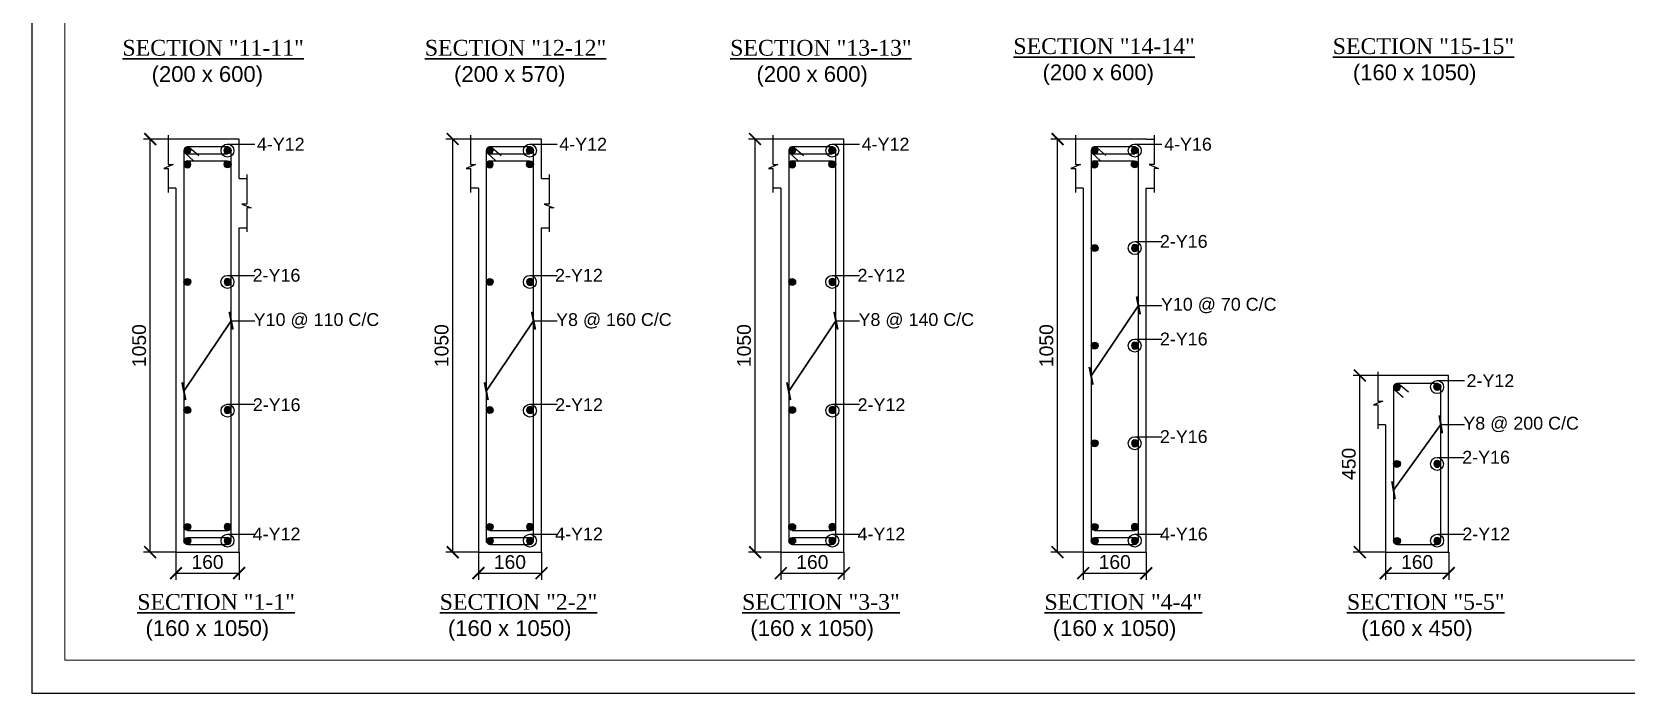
# Model space of a CAD drawing. Header units: inches. Extents: x -4972 to 102986, y -366693 to -295027.
# Drawn here: x -4972 to 35494, y -366693 to -349918 of the extents above; entities that cross this region are included whole.
import ezdxf
from ezdxf.enums import TextEntityAlignment as Align

# ---------------------------------------------------------------- set-up
doc = ezdxf.new("R2010")
doc.units = ezdxf.units.IN
doc.header["$MEASUREMENT"] = 0
for name, color, linetype in [('1', 8, 'Continuous'), ('2', 5, 'Continuous'), ('5', 2, 'Continuous'), ('ARROW', 5, 'Continuous'), ('DIM', 251, 'Continuous'), ('REINFORCEMENT', 3, 'Continuous')]:
    doc.layers.add(name, color=color, linetype=linetype)
doc.layers.add('JKEC COLHAT', color=2, linetype='Continuous', lineweight=20)
doc.layers.add('text', color=4, linetype='Continuous', lineweight=30)
doc.styles.add('T300', font='sanss___.ttf', dxfattribs={"height": 350})
doc.styles.add('T400', font='romantic.ttf')
doc.dimstyles.new('SCALE-10', dxfattribs={"dimtxt": 350, "dimasz": 300, "dimexe": 170, "dimexo": 0, "dimgap": 100, "dimtad": 1, "dimdec": 0, "dimlfac": 0.1, "dimrnd": 5, "dimzin": 12, "dimdsep": 46, "dimtxsty": 'T300', "dimblk": 'ARCHTICK', "dimcen": 0, "dimclrd": 5, "dimclre": 252, "dimclrt": 1, "dimadec": 1, "dimazin": 3, "dimtfac": 1, "dimtdec": 0, "dimtix": 1, "dimtmove": 2, "dimatfit": 3, "dimldrblk": 'ARCHTICK', "dimfxl": 5000, "dimtvp": 1, "dimtolj": 1, "dimtzin": 9, "dimarcsym": 2})

# ---------------------------------------------------------------- blocks, each defined once
blk = doc.blocks.new('_ARCHTICK')
at = {"color": 0, "linetype": 'ByBlock', "const_width": 0.15}
blk.add_lwpolyline([(-0.5, -0.5), (0.5, 0.5)], dxfattribs=at)
blk = doc.blocks.new('*D19')
at = {"layer": 'Defpoints', "color": 0}
for p in [(-1967, -352636), (-1314, -352636), (-1314, -363119)]:
    blk.add_point(p, dxfattribs=at)
at = {"layer": 'DIM', "color": 252, "lineweight": -2}
for p, q in [((-1314, -352636), (-2137, -352636)), ((-1314, -363119), (-2137, -363119))]:
    blk.add_line(p, q, dxfattribs=at)
at = {"layer": 'DIM', "color": 5, "lineweight": -2}
blk.add_line((-1967, -363119), (-1967, -352636), dxfattribs=at)
at = {"layer": 'DIM', "color": 5, "lineweight": -2, "xscale": 300, "yscale": 300, "zscale": 300}
for p, rotation in [((-1967, -352636), 90), ((-1967, -363119), 270)]:
    blk.add_blockref('_ARCHTICK', p, dxfattribs=dict(at, rotation=rotation))
at = {"layer": 'DIM', "color": 1, "insert": (-2248, -357878), "char_height": 350, "attachment_point": 5, "rotation": 90, "style": 'T300'}
blk.add_mtext('\\A1;1050', dxfattribs=at)
blk = doc.blocks.new('*D20')
at = {"layer": 'Defpoints', "color": 0}
for p in [(-1314, -363119), (286, -363119), (286, -363650)]:
    blk.add_point(p, dxfattribs=at)
at = {"layer": 'DIM', "color": 252, "lineweight": -2}
for p, q in [((-1314, -363119), (-1314, -363820)), ((286, -363119), (286, -363820))]:
    blk.add_line(p, q, dxfattribs=at)
at = {"layer": 'DIM', "color": 5, "lineweight": -2}
blk.add_line((-1314, -363650), (286, -363650), dxfattribs=at)
at = {"layer": 'DIM', "color": 5, "lineweight": -2, "xscale": 300, "yscale": 300, "zscale": 300, "rotation": 180}
blk.add_blockref('_ARCHTICK', (-1314, -363650), dxfattribs=at)
at = {"layer": 'DIM', "color": 5, "lineweight": -2, "xscale": 300, "yscale": 300, "zscale": 300}
blk.add_blockref('_ARCHTICK', (286, -363650), dxfattribs=at)
at = {"layer": 'DIM', "color": 1, "insert": (-514, -363370), "char_height": 350, "attachment_point": 5, "style": 'T300'}
blk.add_mtext('\\A1;160', dxfattribs=at)
blk = doc.blocks.new('ROD')
at = {"layer": '5'}
h = blk.add_hatch(color=256, dxfattribs=at)
edge = h.paths.add_edge_path()
edge.add_arc((0, 0), 135, 0, 360)
at = {"layer": '5', "color": 6}
blk.add_circle((0, 0), 135, dxfattribs=at)
blk = doc.blocks.new('*D21')
at = {"layer": 'Defpoints', "color": 0}
for p in [(5709, -352636), (6362, -352636), (6362, -363119)]:
    blk.add_point(p, dxfattribs=at)
at = {"layer": 'DIM', "color": 252, "lineweight": -2}
for p, q in [((6362, -352636), (5539, -352636)), ((6362, -363119), (5539, -363119))]:
    blk.add_line(p, q, dxfattribs=at)
at = {"layer": 'DIM', "color": 5, "lineweight": -2}
blk.add_line((5709, -363119), (5709, -352636), dxfattribs=at)
at = {"layer": 'DIM', "color": 5, "lineweight": -2, "xscale": 300, "yscale": 300, "zscale": 300}
for p, rotation in [((5709, -352636), 90), ((5709, -363119), 270)]:
    blk.add_blockref('_ARCHTICK', p, dxfattribs=dict(at, rotation=rotation))
at = {"layer": 'DIM', "color": 1, "insert": (5428, -357878), "char_height": 350, "attachment_point": 5, "rotation": 90, "style": 'T300'}
blk.add_mtext('\\A1;1050', dxfattribs=at)
blk = doc.blocks.new('*D22')
at = {"layer": 'Defpoints', "color": 0}
for p in [(6362, -363119), (7962, -363119), (7962, -363650)]:
    blk.add_point(p, dxfattribs=at)
at = {"layer": 'DIM', "color": 252, "lineweight": -2}
for p, q in [((6362, -363119), (6362, -363820)), ((7962, -363119), (7962, -363820))]:
    blk.add_line(p, q, dxfattribs=at)
at = {"layer": 'DIM', "color": 5, "lineweight": -2}
blk.add_line((6362, -363650), (7962, -363650), dxfattribs=at)
at = {"layer": 'DIM', "color": 5, "lineweight": -2, "xscale": 300, "yscale": 300, "zscale": 300, "rotation": 180}
blk.add_blockref('_ARCHTICK', (6362, -363650), dxfattribs=at)
at = {"layer": 'DIM', "color": 5, "lineweight": -2, "xscale": 300, "yscale": 300, "zscale": 300}
blk.add_blockref('_ARCHTICK', (7962, -363650), dxfattribs=at)
at = {"layer": 'DIM', "color": 1, "insert": (7162, -363370), "char_height": 350, "attachment_point": 5, "style": 'T300'}
blk.add_mtext('\\A1;160', dxfattribs=at)
blk = doc.blocks.new('*D26')
at = {"layer": 'Defpoints', "color": 0}
for p in [(13385, -352636), (14038, -352636), (14038, -363119)]:
    blk.add_point(p, dxfattribs=at)
at = {"layer": 'DIM', "color": 252, "lineweight": -2}
for p, q in [((14038, -352636), (13215, -352636)), ((14038, -363119), (13215, -363119))]:
    blk.add_line(p, q, dxfattribs=at)
at = {"layer": 'DIM', "color": 5, "lineweight": -2}
blk.add_line((13385, -363119), (13385, -352636), dxfattribs=at)
at = {"layer": 'DIM', "color": 5, "lineweight": -2, "xscale": 300, "yscale": 300, "zscale": 300}
for p, rotation in [((13385, -352636), 90), ((13385, -363119), 270)]:
    blk.add_blockref('_ARCHTICK', p, dxfattribs=dict(at, rotation=rotation))
at = {"layer": 'DIM', "color": 1, "insert": (13104, -357878), "char_height": 350, "attachment_point": 5, "rotation": 90, "style": 'T300'}
blk.add_mtext('\\A1;1050', dxfattribs=at)
blk = doc.blocks.new('*D27')
at = {"layer": 'Defpoints', "color": 0}
for p in [(14038, -363119), (15638, -363119), (15638, -363650)]:
    blk.add_point(p, dxfattribs=at)
at = {"layer": 'DIM', "color": 252, "lineweight": -2}
for p, q in [((14038, -363119), (14038, -363820)), ((15638, -363119), (15638, -363820))]:
    blk.add_line(p, q, dxfattribs=at)
at = {"layer": 'DIM', "color": 5, "lineweight": -2}
blk.add_line((14038, -363650), (15638, -363650), dxfattribs=at)
at = {"layer": 'DIM', "color": 5, "lineweight": -2, "xscale": 300, "yscale": 300, "zscale": 300, "rotation": 180}
blk.add_blockref('_ARCHTICK', (14038, -363650), dxfattribs=at)
at = {"layer": 'DIM', "color": 5, "lineweight": -2, "xscale": 300, "yscale": 300, "zscale": 300}
blk.add_blockref('_ARCHTICK', (15638, -363650), dxfattribs=at)
at = {"layer": 'DIM', "color": 1, "insert": (14838, -363370), "char_height": 350, "attachment_point": 5, "style": 'T300'}
blk.add_mtext('\\A1;160', dxfattribs=at)
blk = doc.blocks.new('*D31')
at = {"layer": 'Defpoints', "color": 0}
for p in [(21061, -352636), (21714, -352636), (21714, -363119)]:
    blk.add_point(p, dxfattribs=at)
at = {"layer": 'DIM', "color": 252, "lineweight": -2}
for p, q in [((21714, -352636), (20891, -352636)), ((21714, -363119), (20891, -363119))]:
    blk.add_line(p, q, dxfattribs=at)
at = {"layer": 'DIM', "color": 5, "lineweight": -2}
blk.add_line((21061, -363119), (21061, -352636), dxfattribs=at)
at = {"layer": 'DIM', "color": 5, "lineweight": -2, "xscale": 300, "yscale": 300, "zscale": 300}
for p, rotation in [((21061, -352636), 90), ((21061, -363119), 270)]:
    blk.add_blockref('_ARCHTICK', p, dxfattribs=dict(at, rotation=rotation))
at = {"layer": 'DIM', "color": 1, "insert": (20780, -357878), "char_height": 350, "attachment_point": 5, "rotation": 90, "style": 'T300'}
blk.add_mtext('\\A1;1050', dxfattribs=at)
blk = doc.blocks.new('*D32')
at = {"layer": 'Defpoints', "color": 0}
for p in [(21714, -363119), (23314, -363119), (23314, -363650)]:
    blk.add_point(p, dxfattribs=at)
at = {"layer": 'DIM', "color": 252, "lineweight": -2}
for p, q in [((21714, -363119), (21714, -363820)), ((23314, -363119), (23314, -363820))]:
    blk.add_line(p, q, dxfattribs=at)
at = {"layer": 'DIM', "color": 5, "lineweight": -2}
blk.add_line((21714, -363650), (23314, -363650), dxfattribs=at)
at = {"layer": 'DIM', "color": 5, "lineweight": -2, "xscale": 300, "yscale": 300, "zscale": 300, "rotation": 180}
blk.add_blockref('_ARCHTICK', (21714, -363650), dxfattribs=at)
at = {"layer": 'DIM', "color": 5, "lineweight": -2, "xscale": 300, "yscale": 300, "zscale": 300}
blk.add_blockref('_ARCHTICK', (23314, -363650), dxfattribs=at)
at = {"layer": 'DIM', "color": 1, "insert": (22514, -363370), "char_height": 350, "attachment_point": 5, "style": 'T300'}
blk.add_mtext('\\A1;160', dxfattribs=at)
blk = doc.blocks.new('*D36')
at = {"layer": 'Defpoints', "color": 0}
for p in [(28737, -358636), (29390, -358636), (29390, -363119)]:
    blk.add_point(p, dxfattribs=at)
at = {"layer": 'DIM', "color": 252, "lineweight": -2}
for p, q in [((29390, -358636), (28567, -358636)), ((29390, -363119), (28567, -363119))]:
    blk.add_line(p, q, dxfattribs=at)
at = {"layer": 'DIM', "color": 5, "lineweight": -2}
blk.add_line((28737, -363119), (28737, -358636), dxfattribs=at)
at = {"layer": 'DIM', "color": 5, "lineweight": -2, "xscale": 300, "yscale": 300, "zscale": 300}
for p, rotation in [((28737, -358636), 90), ((28737, -363119), 270)]:
    blk.add_blockref('_ARCHTICK', p, dxfattribs=dict(at, rotation=rotation))
at = {"layer": 'DIM', "color": 1, "insert": (28456, -360878), "char_height": 350, "attachment_point": 5, "rotation": 90, "style": 'T300'}
blk.add_mtext('\\A1;450', dxfattribs=at)
blk = doc.blocks.new('*D37')
at = {"layer": 'Defpoints', "color": 0}
for p in [(29390, -363119), (30990, -363119), (30990, -363650)]:
    blk.add_point(p, dxfattribs=at)
at = {"layer": 'DIM', "color": 252, "lineweight": -2}
for p, q in [((29390, -363119), (29390, -363820)), ((30990, -363119), (30990, -363820))]:
    blk.add_line(p, q, dxfattribs=at)
at = {"layer": 'DIM', "color": 5, "lineweight": -2}
blk.add_line((29390, -363650), (30990, -363650), dxfattribs=at)
at = {"layer": 'DIM', "color": 5, "lineweight": -2, "xscale": 300, "yscale": 300, "zscale": 300, "rotation": 180}
blk.add_blockref('_ARCHTICK', (29390, -363650), dxfattribs=at)
at = {"layer": 'DIM', "color": 5, "lineweight": -2, "xscale": 300, "yscale": 300, "zscale": 300}
blk.add_blockref('_ARCHTICK', (30990, -363650), dxfattribs=at)
at = {"layer": 'DIM', "color": 1, "insert": (30190, -363370), "char_height": 350, "attachment_point": 5, "style": 'T300'}
blk.add_mtext('\\A1;160', dxfattribs=at)

msp = doc.modelspace()

# ---------------------------------------------------------------- linework, layer by layer
at = {"layer": '1'}
for points in [[(-1514.4, -352538.8), (-1514.4, -353284.8), (-1386.7, -353284.8), (-1625.2, -353379.6), (-1514.4, -353379.6), (-1514.4, -353989.7)], [(6161.6, -352538.8), (6161.6, -353284.8), (6289.3, -353284.8), (6050.8, -353379.6), (6161.6, -353379.6), (6161.6, -353989.7)], [(13837.6, -352538.8), (13837.6, -353284.8), (13965.3, -353284.8), (13726.8, -353379.6), (13837.6, -353379.6), (13837.6, -353989.7)], [(21513.6, -352538.8), (21513.6, -353284.8), (21641.3, -353284.8), (21402.8, -353379.6), (21513.6, -353379.6), (21513.6, -353989.7)], [(23513.6, -352538.8), (23513.6, -353284.8), (23385.9, -353284.8), (23624.4, -353379.6), (23513.6, -353379.6), (23513.6, -353989.7)], [(485.6, -353538.8), (485.6, -354284.8), (357.9, -354284.8), (596.4, -354379.6), (485.6, -354379.6), (485.6, -354989.7)], [(8161.6, -353538.8), (8161.6, -354284.8), (8033.9, -354284.8), (8272.4, -354379.6), (8161.6, -354379.6), (8161.6, -354989.7)], [(29189.6, -358538.8), (29189.6, -359284.8), (29317.3, -359284.8), (29078.8, -359379.6), (29189.6, -359379.6), (29189.6, -359989.7)]]:
    msp.add_lwpolyline(points, dxfattribs=at)
at = {"layer": '2'}
for p, q in [((-1314.4, -352636.1), (-1514.4, -352636.1)), ((-17.9, -352765.2), (683.6, -352765.2)), ((6361.6, -352636.1), (6161.6, -352636.1)), ((7658.1, -352765.2), (8359.6, -352765.2)), ((14037.6, -352636.1), (13837.6, -352636.1)), ((15334.1, -352765.2), (16035.6, -352765.2)), ((21713.6, -352636.1), (21513.6, -352636.1)), ((23010.1, -352765.2), (23711.6, -352765.2)), ((23313.6, -352636.1), (23513.6, -352636.1)), ((285.6, -353636.1), (485.6, -353636.1)), ((7961.6, -353636.1), (8161.6, -353636.1)), ((-1314.4, -353886.1), (-1514.4, -353886.1)), ((6361.6, -353886.1), (6161.6, -353886.1)), ((14037.6, -353886.1), (13837.6, -353886.1)), ((21713.6, -353886.1), (21513.6, -353886.1)), ((23313.6, -353886.1), (23513.6, -353886.1)), ((285.6, -354886.1), (485.6, -354886.1)), ((7961.6, -354886.1), (8161.6, -354886.1)), ((23019.7, -355236.8), (23710, -355236.8)), ((-8.3, -356096.5), (682, -356096.5)), ((7667.7, -356096.5), (8358, -356096.5)), ((15343.7, -356096.5), (16034, -356096.5)), ((23113.6, -356857.6), (23711.6, -356857.6)), ((85.6, -357245.6), (683.6, -357245.6)), ((7761.6, -357245.6), (8359.6, -357245.6)), ((15437.6, -357245.6), (16035.6, -357245.6)), ((23019.7, -357713.2), (23710, -357713.2)), ((29389.6, -358636.1), (29189.6, -358636.1)), ((30686.1, -358765.2), (31387.6, -358765.2)), ((-5.1, -359362.5), (685.2, -359362.5)), ((7670.9, -359362.5), (8361.2, -359362.5)), ((15346.9, -359362.5), (16037.2, -359362.5)), ((29389.6, -359886.1), (29189.6, -359886.1)), ((30789.6, -359874.5), (31387.6, -359874.5)), ((23019.7, -360189.5), (23710, -360189.5)), ((30693.7, -360713.2), (31384, -360713.2)), ((-6.7, -362661.1), (683.6, -362661.1)), ((7669.3, -362661.1), (8359.6, -362661.1)), ((15345.3, -362661.1), (16035.6, -362661.1)), ((23021.3, -362661.1), (23711.6, -362661.1)), ((30697.3, -362661.1), (31387.6, -362661.1))]:
    msp.add_line(p, q, dxfattribs=at)
for points in [[(285.6, -353636.1), (285.6, -352636.1), (-1314.4, -352636.1)], [(7961.6, -353636.1), (7961.6, -352636.1), (6361.6, -352636.1)], [(14037.6, -353886.1), (14037.6, -363119.4), (15637.6, -363119.4), (15637.6, -352636.1), (14037.6, -352636.1)], [(23313.6, -352636.1), (21713.6, -352636.1)], [(-1314.4, -353886.1), (-1314.4, -363119.4), (285.6, -363119.4), (285.6, -354886.1)], [(6361.6, -353886.1), (6361.6, -363119.4), (7961.6, -363119.4), (7961.6, -354886.1)], [(21713.6, -353886.1), (21713.6, -363119.4), (23313.6, -363119.4), (23313.6, -353886.1)], [(29389.6, -359886.1), (29389.6, -363119.4), (30989.6, -363119.4), (30989.6, -358636.1), (29389.6, -358636.1)]]:
    msp.add_lwpolyline(points, dxfattribs=at)
for centre in [(-6.7, -352929.8), (7669.3, -352929.8), (15345.3, -352929.8), (23021.3, -352929.8), (23019.7, -355401.4), (-8.3, -356261.1), (7667.7, -356261.1), (15343.7, -356261.1), (23019.7, -357877.8), (30697.3, -358929.8), (-5.1, -359527.1), (7670.9, -359527.1), (15346.9, -359527.1), (23019.7, -360354.1), (30693.7, -360877.8), (-6.7, -362825.7), (7669.3, -362825.7), (15345.3, -362825.7), (23021.3, -362825.7), (30697.3, -362825.7)]:
    msp.add_circle(centre, 164.6, dxfattribs=at)
at = {"layer": '5'}
for p, q in [((-971, -352854.8), (-737.4, -353053.6)), ((6705, -352854.8), (6938.6, -353053.6)), ((14381, -352854.8), (14614.6, -353053.6)), ((22057, -352854.8), (22290.6, -353053.6)), ((-1083.8, -352996.3), (-873.1, -353187.1)), ((6592.2, -352996.3), (6802.9, -353187.1)), ((14268.2, -352996.3), (14478.9, -353187.1)), ((21944.2, -352996.3), (22154.9, -353187.1)), ((29733, -358854.8), (29966.6, -359053.6)), ((29620.2, -358996.3), (29830.9, -359187.1))]:
    msp.add_line(p, q, dxfattribs=at)
at = {"layer": '5', "color": 6}
for p, q in [((-1023.8, -353012.5), (-6.8, -353012.5)), ((-1023.8, -353188.9), (-6.8, -353188.9)), ((6652.2, -353012.5), (7669.2, -353012.5)), ((6652.2, -353188.9), (7669.2, -353188.9)), ((14328.2, -353012.5), (15345.2, -353012.5)), ((14328.2, -353188.9), (15345.2, -353188.9)), ((22004.2, -353012.5), (23021.2, -353012.5)), ((22004.2, -353188.9), (23021.2, -353188.9)), ((-1023.8, -362566.6), (-6.8, -362566.6)), ((6652.2, -362566.6), (7669.2, -362566.6)), ((14328.2, -362566.6), (15345.2, -362566.6)), ((22004.2, -362566.6), (23021.2, -362566.6)), ((-1023.8, -362743), (-6.8, -362743)), ((6652.2, -362743), (7669.2, -362743)), ((14328.2, -362743), (15345.2, -362743)), ((22004.2, -362743), (23021.2, -362743))]:
    msp.add_line(p, q, dxfattribs=at)
at = {"layer": '5'}
for points in [[(-1014.4, -362919.4), (-14.4, -362919.4, 0.4142136), (85.6, -362819.4), (85.6, -352936.1, 0.4142136), (-14.4, -352836.1), (-1014.4, -352836.1, 0.4142136), (-1114.4, -352936.1), (-1114.4, -362819.4, 0.4142136)], [(6661.6, -362919.4), (7661.6, -362919.4, 0.4142136), (7761.6, -362819.4), (7761.6, -352936.1, 0.4142136), (7661.6, -352836.1), (6661.6, -352836.1, 0.4142136), (6561.6, -352936.1), (6561.6, -362819.4, 0.4142136)], [(14337.6, -362919.4), (15337.6, -362919.4, 0.4142136), (15437.6, -362819.4), (15437.6, -352936.1, 0.4142136), (15337.6, -352836.1), (14337.6, -352836.1, 0.4142136), (14237.6, -352936.1), (14237.6, -362819.4, 0.4142136)], [(22013.6, -362919.4), (23013.6, -362919.4, 0.4142136), (23113.6, -362819.4), (23113.6, -352936.1, 0.4142136), (23013.6, -352836.1), (22013.6, -352836.1, 0.4142136), (21913.6, -352936.1), (21913.6, -362819.4, 0.4142136)], [(29689.6, -362919.4), (30689.6, -362919.4, 0.4142136), (30789.6, -362819.4), (30789.6, -358936.1, 0.4142136), (30689.6, -358836.1), (29689.6, -358836.1, 0.4142136), (29589.6, -358936.1), (29589.6, -362819.4, 0.4142136)]]:
    msp.add_lwpolyline(points, format="xyb", close=True, dxfattribs=at)
at = {"layer": 'Defpoints', "ltscale": 0.2}
msp.add_lwpolyline([(-4971.8, -366693.3), (96694.8, -366693.3), (96694.8, -295026.7), (-4971.8, -295026.7)], close=True, dxfattribs=at)
at = {"layer": 'JKEC COLHAT', "ltscale": 0.2}
msp.add_lwpolyline([(-4138.5, -365860), (95861.5, -365860), (95861.5, -295860), (-4138.5, -295860)], close=True, dxfattribs=at)

# ---------------------------------------------------------------- block references
at = {"layer": '5', "zscale": 0.6479999998491258, "rotation": 180}
for p, xscale, yscale in [((-1024.9, -352925), -0.6479999998491258, 0.6479999998491621), ((-3.9, -352925), 0.6479999998491258, 0.6479999998491258), ((6651.1, -352925), -0.6479999998491258, 0.6479999998491621), ((7672.1, -352925), 0.6479999998491258, 0.6479999998491258), ((14327.1, -352925), -0.6479999998491258, 0.6479999998491621), ((15348.1, -352925), 0.6479999998491258, 0.6479999998491258), ((22003.1, -352925), -0.6479999998491258, 0.6479999998491621), ((23024.1, -352925), 0.6479999998491258, 0.6479999998491258), ((-1025.8, -353277.8), -0.6479999998491258, 0.6479999998491621), ((-4.8, -353277.8), 0.6479999998491258, 0.6479999998491258), ((6650.2, -353277.8), -0.6479999998491258, 0.6479999998491621), ((7671.2, -353277.8), 0.6479999998491258, 0.6479999998491258), ((14326.2, -353277.8), -0.6479999998491258, 0.6479999998491621), ((15347.2, -353277.8), 0.6479999998491258, 0.6479999998491258), ((22002.2, -353277.8), -0.6479999998491258, 0.6479999998491621), ((23023.2, -353277.8), 0.6479999998491258, 0.6479999998491258), ((29679.1, -358925), -0.6479999998491258, 0.6479999998491621), ((30700.1, -358925), 0.6479999998491258, 0.6479999998491258)]:
    msp.add_blockref('ROD', p, dxfattribs=dict(at, xscale=xscale, yscale=yscale))
at = {"layer": '5', "zscale": 0.6479999998491258}
for p, xscale, yscale in [((22003.1, -355401.4), 0.6479999998491258, 0.6479999998491258), ((23024.1, -355401.4), -0.6479999998491258, 0.6479999998491621), ((-1024.9, -356261.1), 0.6479999998491258, 0.6479999998491258), ((-3.9, -356261.1), -0.6479999998491258, 0.6479999998491621), ((6651.1, -356261.1), 0.6479999998491258, 0.6479999998491258), ((7672.1, -356261.1), -0.6479999998491258, 0.6479999998491621), ((14327.1, -356261.1), 0.6479999998491258, 0.6479999998491258), ((15348.1, -356261.1), -0.6479999998491258, 0.6479999998491621), ((22003.1, -357877.8), 0.6479999998491258, 0.6479999998491258), ((23024.1, -357877.8), -0.6479999998491258, 0.6479999998491621), ((-1024.9, -359511.1), 0.6479999998491258, 0.6479999998491258), ((-3.9, -359511.1), -0.6479999998491258, 0.6479999998491621), ((6651.1, -359511.1), 0.6479999998491258, 0.6479999998491258), ((7672.1, -359511.1), -0.6479999998491258, 0.6479999998491621), ((14327.1, -359511.1), 0.6479999998491258, 0.6479999998491258), ((15348.1, -359511.1), -0.6479999998491258, 0.6479999998491621), ((22003.1, -360354.1), 0.6479999998491258, 0.6479999998491258), ((23024.1, -360354.1), -0.6479999998491258, 0.6479999998491621), ((29677.1, -360877.8), 0.6479999998491258, 0.6479999998491258), ((30698.2, -360877.8), -0.6479999998491258, 0.6479999998491621), ((-1025.8, -362477.7), 0.6479999998491258, 0.6479999998491258), ((-4.8, -362477.7), -0.6479999998491258, 0.6479999998491621), ((6650.2, -362477.7), 0.6479999998491258, 0.6479999998491258), ((7671.2, -362477.7), -0.6479999998491258, 0.6479999998491621), ((14326.2, -362477.7), 0.6479999998491258, 0.6479999998491258), ((15347.2, -362477.7), -0.6479999998491258, 0.6479999998491621), ((22002.2, -362477.7), 0.6479999998491258, 0.6479999998491258), ((23023.2, -362477.7), -0.6479999998491258, 0.6479999998491621), ((-1024.9, -362830.5), 0.6479999998491258, 0.6479999998491258), ((-3.9, -362830.5), -0.6479999998491258, 0.6479999998491621), ((6651.1, -362830.5), 0.6479999998491258, 0.6479999998491258), ((7672.1, -362830.5), -0.6479999998491258, 0.6479999998491621), ((14327.1, -362830.5), 0.6479999998491258, 0.6479999998491258), ((15348.1, -362830.5), -0.6479999998491258, 0.6479999998491621), ((22003.1, -362830.5), 0.6479999998491258, 0.6479999998491258), ((23024.1, -362830.5), -0.6479999998491258, 0.6479999998491621), ((29679.1, -362830.5), 0.6479999998491258, 0.6479999998491258), ((30700.1, -362830.5), -0.6479999998491258, 0.6479999998491621)]:
    msp.add_blockref('ROD', p, dxfattribs=dict(at, xscale=xscale, yscale=yscale))

# ---------------------------------------------------------------- texts
at = {"layer": 'REINFORCEMENT', "style": 'T300'}
for s, p in [('4-Y12', (739.3, -352929.5)), ('4-Y12', (8415.3, -352929.5)), ('4-Y12', (16091.3, -352929.5)), ('4-Y16', (23767.3, -352929.5)), ('2-Y16', (23660.1, -355395.2)), ('2-Y16', (632.1, -356254.9)), ('2-Y12', (8308.1, -356254.9)), ('2-Y12', (15984.1, -356254.9)), ('Y10 @ 70 C/C', (23686.3, -356991)), ('Y10 @ 110 C/C', (658.3, -357379)), ('Y8 @ 160 C/C', (8334.3, -357379)), ('Y8 @ 140 C/C', (16010.3, -357379)), ('2-Y16', (23660.1, -357871.6)), ('2-Y12', (31443.3, -358929.5)), ('2-Y16', (635.3, -359539.1)), ('2-Y12', (8311.3, -359539.1)), ('2-Y12', (15987.3, -359539.1)), ('Y8 @ 200 C/C', (31362.3, -360007.9)), ('2-Y16', (23660.1, -360348)), ('2-Y16', (31334.1, -360871.6)), ('4-Y12', (633.7, -362819.6)), ('4-Y12', (8309.7, -362819.6)), ('4-Y12', (15985.7, -362819.6)), ('4-Y16', (23661.7, -362819.6)), ('2-Y12', (31337.7, -362819.6))]:
    msp.add_text(s, height=325, dxfattribs=at).set_placement(p)
at = {"layer": 'text', "style": 'T400'}
for s, p in [('%%USECTION "11-11"', (-371.1, -350320.9)), ('%%USECTION "12-12"', (7304.9, -350320.9)), ('%%USECTION "13-13"', (15055.4, -350320.9)), ('%%USECTION "14-14"', (22243.2, -350278.4)), ('%%USECTION "15-15"', (30349.3, -350278.4)), ('%%USECTION "1-1"', (-296.6, -364379.3)), ('%%USECTION "2-2"', (7379.4, -364379.3)), ('%%USECTION "3-3"', (15055.4, -364379.3)), ('%%USECTION "4-4"', (22731.4, -364379.3)), ('%%USECTION "5-5"', (30407.4, -364379.3))]:
    msp.add_text(s, height=400, dxfattribs=at).set_placement(p, align=Align.MIDDLE_CENTER)
at = {"layer": 'text', "color": 6, "style": 'T300'}
for s, p in [('(200 x 600)', (-518.8, -350986.3)), ('(200 x 570)', (7157.2, -350986.3)), ('(200 x 600)', (14833.2, -350986.3)), ('(200 x 600)', (22095.5, -350943.8)), ('(160 x 1050)', (30127, -350943.8)), ('(160 x 1050)', (-518.8, -365044.7)), ('(160 x 1050)', (7157.2, -365044.7)), ('(160 x 1050)', (14833.2, -365044.7)), ('(160 x 1050)', (22509.2, -365044.7)), ('(160 x 450)', (30185.2, -365044.7))]:
    msp.add_text(s, height=400, dxfattribs=at).set_placement(p, align=Align.MIDDLE_CENTER)

# ---------------------------------------------------------------- dimensions: what is measured, and where the dimension line sits
at = {"layer": 'DIM'}
for base, p1, p2, picture, middle in [((-1967.5, -352636.1), (-1314.4, -363119.4), (-1314.4, -352636.1), '*D19', (-2247.7, -357877.8)), ((5708.5, -352636.1), (6361.6, -363119.4), (6361.6, -352636.1), '*D21', (5428.3, -357877.8)), ((13384.5, -352636.1), (14037.6, -363119.4), (14037.6, -352636.1), '*D26', (13104.3, -357877.8)), ((21060.5, -352636.1), (21713.6, -363119.4), (21713.6, -352636.1), '*D31', (20780.3, -357877.8)), ((28736.5, -358636.1), (29389.6, -363119.4), (29389.6, -358636.1), '*D36', (28456.3, -360877.8))]:
    dim = msp.add_linear_dim(base=base, p1=p1, p2=p2, angle=90, dimstyle='SCALE-10', dxfattribs=at)
    dim.commit()
    dim.dimension.update_dxf_attribs({"geometry": picture, "text_midpoint": middle})
for base, p1, p2, picture, middle in [((285.6, -363650.1), (-1314.4, -363119.4), (285.6, -363119.4), '*D20', (-514.4, -363369.6)), ((7961.6, -363650.1), (6361.6, -363119.4), (7961.6, -363119.4), '*D22', (7161.6, -363369.6)), ((15637.6, -363650.1), (14037.6, -363119.4), (15637.6, -363119.4), '*D27', (14837.6, -363369.6)), ((23313.6, -363650.1), (21713.6, -363119.4), (23313.6, -363119.4), '*D32', (22513.6, -363369.6)), ((30989.6, -363650.1), (29389.6, -363119.4), (30989.6, -363119.4), '*D37', (30189.6, -363369.6))]:
    dim = msp.add_linear_dim(base=base, p1=p1, p2=p2, dimstyle='SCALE-10', dxfattribs=at)
    dim.commit()
    dim.dimension.update_dxf_attribs({"geometry": picture, "text_midpoint": middle})

# ---------------------------------------------------------------- leaders
at = {"layer": 'ARROW'}
for points in [[(23113.6, -356857.6), (21913.6, -358644.9)], [(21913.6, -358644.9), (23113.6, -356857.6)], [(85.6, -357245.6), (-1114.4, -359032.9)], [(-1114.4, -359032.9), (85.6, -357245.6)], [(7761.6, -357245.6), (6561.6, -359032.9)], [(6561.6, -359032.9), (7761.6, -357245.6)], [(15437.6, -357245.6), (14237.6, -359032.9)], [(14237.6, -359032.9), (15437.6, -357245.6)], [(30789.6, -359874.5), (29589.6, -361547)], [(29589.6, -361547), (30789.6, -359874.5)]]:
    msp.add_leader(points, dimstyle='SCALE-10', override={"dimasz": 325}, dxfattribs=at)

doc.saveas('drawing.dxf')
